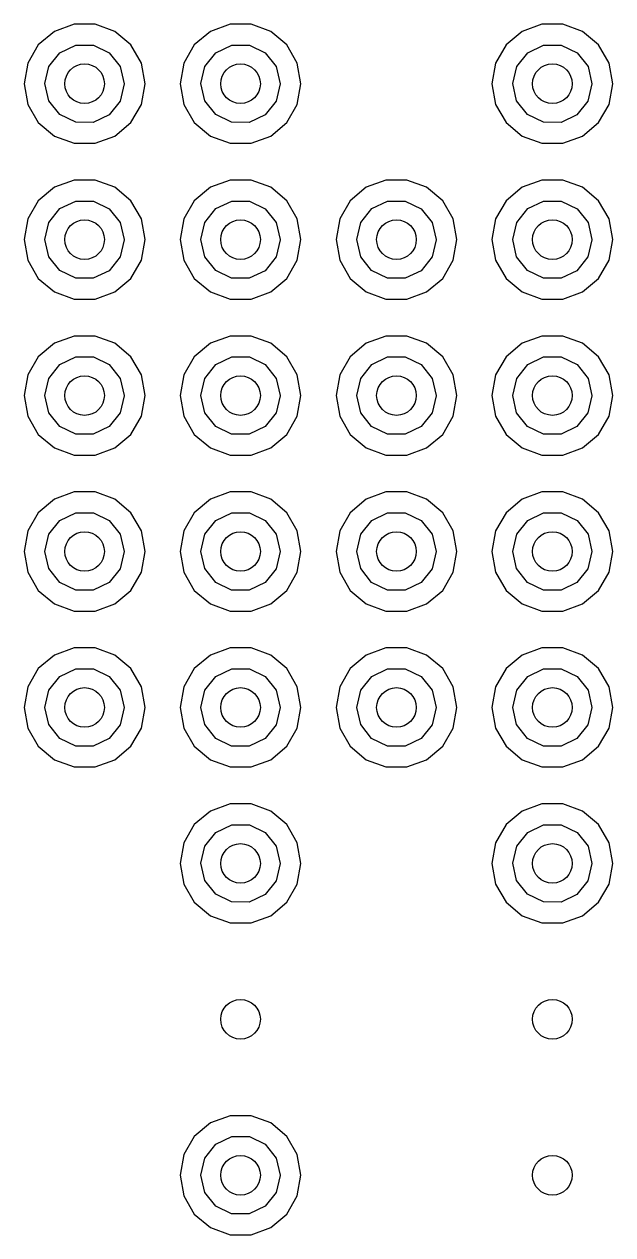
# Model space of a CAD drawing. Extents: x 2.01 to 4.77, y -4.11 to -1.35.
# Drawn here: x 3.1276 to 3.2465, y -2.6597 to -2.4152 of the extents above; entities that cross this region are included whole.
import ezdxf

# ---------------------------------------------------------------- set-up
doc = ezdxf.new("R2010")
doc.units = 0
doc.header["$MEASUREMENT"] = 0
doc.layers.add('BLACK', color=7, linetype='CONTINUOUS')

msp = doc.modelspace()

# ---------------------------------------------------------------- linework, layer by layer
at = {"layer": 'BLACK', "linetype": 'CONTINUOUS'}
for p, q in [((3.13764, -2.41515), (3.13366, -2.4166)), ((3.14188, -2.41515), (3.13764, -2.41515)), ((3.14587, -2.4166), (3.14188, -2.41515)), ((3.16914, -2.41515), (3.16516, -2.4166)), ((3.17338, -2.41515), (3.16914, -2.41515)), ((3.17736, -2.4166), (3.17338, -2.41515)), ((3.23213, -2.41515), (3.22815, -2.4166)), ((3.23637, -2.41515), (3.23213, -2.41515)), ((3.24035, -2.4166), (3.23637, -2.41515)), ((3.13366, -2.4166), (3.13041, -2.41932)), ((3.14911, -2.41932), (3.14587, -2.4166)), ((3.16516, -2.4166), (3.16191, -2.41932)), ((3.18061, -2.41932), (3.17736, -2.4166)), ((3.22815, -2.4166), (3.2249, -2.41932)), ((3.2436, -2.41932), (3.24035, -2.4166)), ((3.13041, -2.41932), (3.12829, -2.42299)), ((3.13478, -2.4209), (3.13799, -2.41936)), ((3.13799, -2.41936), (3.14155, -2.41937)), ((3.14155, -2.41937), (3.14475, -2.42091)), ((3.15123, -2.42299), (3.14911, -2.41932)), ((3.16191, -2.41932), (3.15979, -2.42299)), ((3.16628, -2.4209), (3.16949, -2.41936)), ((3.16949, -2.41936), (3.17305, -2.41937)), ((3.17305, -2.41937), (3.17625, -2.42091)), ((3.18273, -2.42299), (3.18061, -2.41932)), ((3.2249, -2.41932), (3.22278, -2.42299)), ((3.22927, -2.4209), (3.23248, -2.41936)), ((3.23248, -2.41936), (3.23604, -2.41937)), ((3.23604, -2.41937), (3.23924, -2.42091)), ((3.24572, -2.42299), (3.2436, -2.41932)), ((3.12829, -2.42299), (3.12756, -2.42717)), ((3.13256, -2.42368), (3.13478, -2.4209)), ((3.14475, -2.42091), (3.14697, -2.4237)), ((3.15197, -2.42717), (3.15123, -2.42299)), ((3.15979, -2.42299), (3.15905, -2.42717)), ((3.16406, -2.42368), (3.16628, -2.4209)), ((3.17625, -2.42091), (3.17847, -2.4237)), ((3.18346, -2.42717), (3.18273, -2.42299)), ((3.22278, -2.42299), (3.22205, -2.42717)), ((3.22705, -2.42368), (3.22927, -2.4209)), ((3.23924, -2.42091), (3.24146, -2.4237)), ((3.24646, -2.42717), (3.24572, -2.42299)), ((3.13176, -2.42715), (3.13256, -2.42368)), ((3.14697, -2.4237), (3.14776, -2.42717)), ((3.16326, -2.42715), (3.16406, -2.42368)), ((3.17847, -2.4237), (3.17926, -2.42717)), ((3.22625, -2.42715), (3.22705, -2.42368)), ((3.24146, -2.4237), (3.24225, -2.42717)), ((3.12756, -2.42717), (3.12829, -2.43134)), ((3.13255, -2.43062), (3.13176, -2.42715)), ((3.14776, -2.42719), (3.14696, -2.43066)), ((3.14776, -2.42717), (3.14776, -2.42719)), ((3.15123, -2.43134), (3.15197, -2.42717)), ((3.15905, -2.42717), (3.15979, -2.43134)), ((3.16405, -2.43062), (3.16326, -2.42715)), ((3.17926, -2.42719), (3.17846, -2.43066)), ((3.17926, -2.42717), (3.17926, -2.42719)), ((3.18273, -2.43134), (3.18346, -2.42717)), ((3.18346, -2.42717), (3.18346, -2.42717)), ((3.22205, -2.42717), (3.22278, -2.43134)), ((3.22704, -2.43062), (3.22625, -2.42715)), ((3.24225, -2.42719), (3.24145, -2.43066)), ((3.24225, -2.42717), (3.24225, -2.42719)), ((3.24572, -2.43134), (3.24646, -2.42717)), ((3.24646, -2.42717), (3.24646, -2.42717)), ((3.12829, -2.43134), (3.13041, -2.43501)), ((3.13476, -2.43341), (3.13255, -2.43062)), ((3.14696, -2.43066), (3.14473, -2.43343)), ((3.14911, -2.43501), (3.15123, -2.43134)), ((3.15979, -2.43134), (3.16191, -2.43501)), ((3.16626, -2.43341), (3.16405, -2.43062)), ((3.17846, -2.43066), (3.17623, -2.43343)), ((3.18061, -2.43501), (3.18273, -2.43134)), ((3.22278, -2.43134), (3.2249, -2.43501)), ((3.22925, -2.43341), (3.22704, -2.43062)), ((3.24145, -2.43066), (3.23922, -2.43343)), ((3.2436, -2.43501), (3.24572, -2.43134)), ((3.13041, -2.43501), (3.13366, -2.43774)), ((3.13796, -2.43496), (3.13476, -2.43341)), ((3.14152, -2.43497), (3.13796, -2.43496)), ((3.14473, -2.43343), (3.14152, -2.43497)), ((3.14587, -2.43774), (3.14911, -2.43501)), ((3.16191, -2.43501), (3.16516, -2.43774)), ((3.16946, -2.43496), (3.16626, -2.43341)), ((3.17302, -2.43497), (3.16946, -2.43496)), ((3.17623, -2.43343), (3.17302, -2.43497)), ((3.17736, -2.43774), (3.18061, -2.43501)), ((3.2249, -2.43501), (3.22815, -2.43774)), ((3.23245, -2.43496), (3.22925, -2.43341)), ((3.23601, -2.43497), (3.23245, -2.43496)), ((3.23922, -2.43343), (3.23601, -2.43497)), ((3.24035, -2.43774), (3.2436, -2.43501)), ((3.13366, -2.43774), (3.13764, -2.43919)), ((3.14188, -2.43919), (3.14587, -2.43774)), ((3.16516, -2.43774), (3.16914, -2.43919)), ((3.17338, -2.43919), (3.17736, -2.43774)), ((3.22815, -2.43774), (3.23213, -2.43919)), ((3.23637, -2.43919), (3.24035, -2.43774)), ((3.13764, -2.43919), (3.14188, -2.43919)), ((3.16914, -2.43919), (3.17338, -2.43919)), ((3.23213, -2.43919), (3.23637, -2.43919)), ((3.13764, -2.44664), (3.13366, -2.44809)), ((3.14188, -2.44664), (3.13764, -2.44664)), ((3.14587, -2.44809), (3.14188, -2.44664)), ((3.16914, -2.44664), (3.16516, -2.44809)), ((3.17338, -2.44664), (3.16914, -2.44664)), ((3.17736, -2.44809), (3.17338, -2.44664)), ((3.20064, -2.44664), (3.19665, -2.44809)), ((3.20488, -2.44664), (3.20064, -2.44664)), ((3.20886, -2.44809), (3.20488, -2.44664)), ((3.23213, -2.44664), (3.22815, -2.44809)), ((3.23637, -2.44664), (3.23213, -2.44664)), ((3.24035, -2.44809), (3.23637, -2.44664)), ((3.13366, -2.44809), (3.13041, -2.45082)), ((3.14911, -2.45082), (3.14587, -2.44809)), ((3.16516, -2.44809), (3.16191, -2.45082)), ((3.18061, -2.45082), (3.17736, -2.44809)), ((3.19665, -2.44809), (3.19341, -2.45082)), ((3.21211, -2.45082), (3.20886, -2.44809)), ((3.22815, -2.44809), (3.2249, -2.45082)), ((3.2436, -2.45082), (3.24035, -2.44809)), ((3.13041, -2.45082), (3.12829, -2.45449)), ((3.13256, -2.45518), (3.13478, -2.4524)), ((3.13478, -2.4524), (3.13799, -2.45086)), ((3.13799, -2.45086), (3.14155, -2.45086)), ((3.14155, -2.45086), (3.14475, -2.45241)), ((3.14475, -2.45241), (3.14697, -2.45519)), ((3.15123, -2.45449), (3.14911, -2.45082)), ((3.16191, -2.45082), (3.15979, -2.45449)), ((3.16406, -2.45518), (3.16628, -2.4524)), ((3.16628, -2.4524), (3.16949, -2.45086)), ((3.16949, -2.45086), (3.17305, -2.45086)), ((3.17305, -2.45086), (3.17625, -2.45241)), ((3.17625, -2.45241), (3.17847, -2.45519)), ((3.18273, -2.45449), (3.18061, -2.45082)), ((3.19341, -2.45082), (3.19129, -2.45449)), ((3.19555, -2.45518), (3.19778, -2.4524)), ((3.19778, -2.4524), (3.20098, -2.45086)), ((3.20098, -2.45086), (3.20454, -2.45086)), ((3.20454, -2.45086), (3.20775, -2.45241)), ((3.20775, -2.45241), (3.20996, -2.45519)), ((3.21422, -2.45449), (3.21211, -2.45082)), ((3.2249, -2.45082), (3.22278, -2.45449)), ((3.22705, -2.45518), (3.22927, -2.4524)), ((3.22927, -2.4524), (3.23248, -2.45086)), ((3.23248, -2.45086), (3.23604, -2.45086)), ((3.23604, -2.45086), (3.23924, -2.45241)), ((3.23924, -2.45241), (3.24146, -2.45519)), ((3.24572, -2.45449), (3.2436, -2.45082)), ((3.12829, -2.45449), (3.12756, -2.45866)), ((3.15197, -2.45866), (3.15123, -2.45449)), ((3.15979, -2.45449), (3.15905, -2.45866)), ((3.18346, -2.45866), (3.18273, -2.45449)), ((3.19129, -2.45449), (3.19055, -2.45866)), ((3.21496, -2.45866), (3.21422, -2.45449)), ((3.22278, -2.45449), (3.22205, -2.45866)), ((3.24646, -2.45866), (3.24572, -2.45449)), ((3.13176, -2.45865), (3.13256, -2.45518)), ((3.14697, -2.45519), (3.14776, -2.45866)), ((3.16326, -2.45865), (3.16406, -2.45518)), ((3.17847, -2.45519), (3.17926, -2.45866)), ((3.19476, -2.45865), (3.19555, -2.45518)), ((3.20996, -2.45519), (3.21076, -2.45866)), ((3.22625, -2.45865), (3.22705, -2.45518)), ((3.24146, -2.45519), (3.24225, -2.45866)), ((3.12756, -2.45866), (3.12829, -2.46284)), ((3.13255, -2.46212), (3.13176, -2.45865)), ((3.14776, -2.45869), (3.14696, -2.46216)), ((3.14776, -2.45866), (3.14776, -2.45869)), ((3.15123, -2.46284), (3.15197, -2.45866)), ((3.15197, -2.45866), (3.15197, -2.45866)), ((3.15905, -2.45866), (3.15979, -2.46284)), ((3.16405, -2.46212), (3.16326, -2.45865)), ((3.17926, -2.45869), (3.17846, -2.46216)), ((3.17926, -2.45866), (3.17926, -2.45869)), ((3.18273, -2.46284), (3.18346, -2.45866)), ((3.19055, -2.45866), (3.19129, -2.46284)), ((3.19554, -2.46212), (3.19476, -2.45865)), ((3.21076, -2.45869), (3.20995, -2.46216)), ((3.21076, -2.45866), (3.21076, -2.45869)), ((3.21422, -2.46284), (3.21496, -2.45866)), ((3.21496, -2.45866), (3.21496, -2.45866)), ((3.22205, -2.45866), (3.22278, -2.46284)), ((3.22704, -2.46212), (3.22625, -2.45865)), ((3.24225, -2.45869), (3.24145, -2.46216)), ((3.24225, -2.45866), (3.24225, -2.45869)), ((3.24572, -2.46284), (3.24646, -2.45866)), ((3.13476, -2.4649), (3.13255, -2.46212)), ((3.14696, -2.46216), (3.14473, -2.46493)), ((3.16626, -2.4649), (3.16405, -2.46212)), ((3.17846, -2.46216), (3.17623, -2.46493)), ((3.19775, -2.4649), (3.19554, -2.46212)), ((3.20995, -2.46216), (3.20773, -2.46493)), ((3.22925, -2.4649), (3.22704, -2.46212)), ((3.24145, -2.46216), (3.23922, -2.46493)), ((3.12829, -2.46284), (3.13041, -2.46651)), ((3.14911, -2.46651), (3.15123, -2.46284)), ((3.15979, -2.46284), (3.16191, -2.46651)), ((3.18061, -2.46651), (3.18273, -2.46284)), ((3.19129, -2.46284), (3.19341, -2.46651)), ((3.21211, -2.46651), (3.21422, -2.46284)), ((3.22278, -2.46284), (3.2249, -2.46651)), ((3.2436, -2.46651), (3.24572, -2.46284)), ((3.13041, -2.46651), (3.13366, -2.46923)), ((3.13796, -2.46646), (3.13476, -2.4649)), ((3.14152, -2.46647), (3.13796, -2.46646)), ((3.14473, -2.46493), (3.14152, -2.46647)), ((3.14587, -2.46923), (3.14911, -2.46651)), ((3.16191, -2.46651), (3.16516, -2.46923)), ((3.16946, -2.46646), (3.16626, -2.4649)), ((3.17302, -2.46647), (3.16946, -2.46646)), ((3.17623, -2.46493), (3.17302, -2.46647)), ((3.17736, -2.46923), (3.18061, -2.46651)), ((3.19341, -2.46651), (3.19665, -2.46923)), ((3.20096, -2.46646), (3.19775, -2.4649)), ((3.20451, -2.46647), (3.20096, -2.46646)), ((3.20773, -2.46493), (3.20451, -2.46647)), ((3.20886, -2.46923), (3.21211, -2.46651)), ((3.2249, -2.46651), (3.22815, -2.46923)), ((3.23245, -2.46646), (3.22925, -2.4649)), ((3.23601, -2.46647), (3.23245, -2.46646)), ((3.23922, -2.46493), (3.23601, -2.46647)), ((3.24035, -2.46923), (3.2436, -2.46651)), ((3.13366, -2.46923), (3.13764, -2.47068)), ((3.14188, -2.47068), (3.14587, -2.46923)), ((3.16516, -2.46923), (3.16914, -2.47068)), ((3.17338, -2.47068), (3.17736, -2.46923)), ((3.19665, -2.46923), (3.20064, -2.47068)), ((3.20488, -2.47068), (3.20886, -2.46923)), ((3.22815, -2.46923), (3.23213, -2.47068)), ((3.23637, -2.47068), (3.24035, -2.46923)), ((3.13764, -2.47068), (3.14188, -2.47068)), ((3.16914, -2.47068), (3.17338, -2.47068)), ((3.20064, -2.47068), (3.20488, -2.47068)), ((3.23213, -2.47068), (3.23637, -2.47068)), ((3.13764, -2.47814), (3.13366, -2.47959)), ((3.14188, -2.47814), (3.13764, -2.47814)), ((3.14587, -2.47959), (3.14188, -2.47814)), ((3.16914, -2.47814), (3.16516, -2.47959)), ((3.17338, -2.47814), (3.16914, -2.47814)), ((3.17736, -2.47959), (3.17338, -2.47814)), ((3.20064, -2.47814), (3.19665, -2.47959)), ((3.20488, -2.47814), (3.20064, -2.47814)), ((3.20886, -2.47959), (3.20488, -2.47814)), ((3.23213, -2.47814), (3.22815, -2.47959)), ((3.23637, -2.47814), (3.23213, -2.47814)), ((3.24035, -2.47959), (3.23637, -2.47814)), ((3.13366, -2.47959), (3.13041, -2.48231)), ((3.14911, -2.48231), (3.14587, -2.47959)), ((3.16516, -2.47959), (3.16191, -2.48231)), ((3.18061, -2.48231), (3.17736, -2.47959)), ((3.19665, -2.47959), (3.19341, -2.48231)), ((3.21211, -2.48231), (3.20886, -2.47959)), ((3.22815, -2.47959), (3.2249, -2.48231)), ((3.2436, -2.48231), (3.24035, -2.47959)), ((3.13041, -2.48231), (3.12829, -2.48598)), ((3.13256, -2.48668), (3.13478, -2.4839)), ((3.13478, -2.4839), (3.13799, -2.48236)), ((3.13799, -2.48236), (3.14155, -2.48236)), ((3.14155, -2.48236), (3.14475, -2.48391)), ((3.14475, -2.48391), (3.14697, -2.48669)), ((3.15123, -2.48598), (3.14911, -2.48231)), ((3.16191, -2.48231), (3.15979, -2.48598)), ((3.16406, -2.48668), (3.16628, -2.4839)), ((3.16628, -2.4839), (3.16949, -2.48236)), ((3.16949, -2.48236), (3.17305, -2.48236)), ((3.17305, -2.48236), (3.17625, -2.48391)), ((3.17625, -2.48391), (3.17847, -2.48669)), ((3.18273, -2.48598), (3.18061, -2.48231)), ((3.19341, -2.48231), (3.19129, -2.48598)), ((3.19555, -2.48668), (3.19778, -2.4839)), ((3.19778, -2.4839), (3.20098, -2.48236)), ((3.20098, -2.48236), (3.20454, -2.48236)), ((3.20454, -2.48236), (3.20775, -2.48391)), ((3.20775, -2.48391), (3.20996, -2.48669)), ((3.21422, -2.48598), (3.21211, -2.48231)), ((3.2249, -2.48231), (3.22278, -2.48598)), ((3.22705, -2.48668), (3.22927, -2.4839)), ((3.22927, -2.4839), (3.23248, -2.48236)), ((3.23248, -2.48236), (3.23604, -2.48236)), ((3.23604, -2.48236), (3.23924, -2.48391)), ((3.23924, -2.48391), (3.24146, -2.48669)), ((3.24572, -2.48598), (3.2436, -2.48231)), ((3.12829, -2.48598), (3.12756, -2.49016)), ((3.15197, -2.49016), (3.15123, -2.48598)), ((3.15979, -2.48598), (3.15905, -2.49016)), ((3.18346, -2.49016), (3.18273, -2.48598)), ((3.19129, -2.48598), (3.19055, -2.49016)), ((3.21496, -2.49016), (3.21422, -2.48598)), ((3.22278, -2.48598), (3.22205, -2.49016)), ((3.24646, -2.49016), (3.24572, -2.48598)), ((3.13176, -2.49014), (3.13256, -2.48668)), ((3.14697, -2.48669), (3.14776, -2.49016)), ((3.16326, -2.49014), (3.16406, -2.48668)), ((3.17847, -2.48669), (3.17926, -2.49016)), ((3.19476, -2.49014), (3.19555, -2.48668)), ((3.20996, -2.48669), (3.21076, -2.49016)), ((3.22625, -2.49014), (3.22705, -2.48668)), ((3.24146, -2.48669), (3.24225, -2.49016)), ((3.12756, -2.49016), (3.12829, -2.49433)), ((3.13255, -2.49361), (3.13176, -2.49014)), ((3.14776, -2.49019), (3.14696, -2.49365)), ((3.14776, -2.49016), (3.14776, -2.49019)), ((3.15123, -2.49433), (3.15197, -2.49016)), ((3.15905, -2.49016), (3.15979, -2.49433)), ((3.16405, -2.49361), (3.16326, -2.49014)), ((3.17926, -2.49019), (3.17846, -2.49365)), ((3.17926, -2.49016), (3.17926, -2.49019)), ((3.18273, -2.49433), (3.18346, -2.49016)), ((3.19055, -2.49016), (3.19129, -2.49433)), ((3.19554, -2.49361), (3.19476, -2.49014)), ((3.21076, -2.49019), (3.20995, -2.49365)), ((3.21076, -2.49016), (3.21076, -2.49019)), ((3.21422, -2.49433), (3.21496, -2.49016)), ((3.22205, -2.49016), (3.22278, -2.49433)), ((3.22704, -2.49361), (3.22625, -2.49014)), ((3.24225, -2.49019), (3.24145, -2.49365)), ((3.24225, -2.49016), (3.24225, -2.49019)), ((3.24572, -2.49433), (3.24646, -2.49016)), ((3.24646, -2.49016), (3.24646, -2.49016)), ((3.13476, -2.4964), (3.13255, -2.49361)), ((3.14696, -2.49365), (3.14473, -2.49643)), ((3.16626, -2.4964), (3.16405, -2.49361)), ((3.17846, -2.49365), (3.17623, -2.49643)), ((3.19775, -2.4964), (3.19554, -2.49361)), ((3.20995, -2.49365), (3.20773, -2.49643)), ((3.22925, -2.4964), (3.22704, -2.49361)), ((3.24145, -2.49365), (3.23922, -2.49643)), ((3.12829, -2.49433), (3.13041, -2.498)), ((3.13796, -2.49795), (3.13476, -2.4964)), ((3.14473, -2.49643), (3.14152, -2.49796)), ((3.14911, -2.498), (3.15123, -2.49433)), ((3.15979, -2.49433), (3.16191, -2.498)), ((3.16946, -2.49795), (3.16626, -2.4964)), ((3.17623, -2.49643), (3.17302, -2.49796)), ((3.18061, -2.498), (3.18273, -2.49433)), ((3.19129, -2.49433), (3.19341, -2.498)), ((3.20096, -2.49795), (3.19775, -2.4964)), ((3.20773, -2.49643), (3.20451, -2.49796)), ((3.21211, -2.498), (3.21422, -2.49433)), ((3.22278, -2.49433), (3.2249, -2.498)), ((3.23245, -2.49795), (3.22925, -2.4964)), ((3.23922, -2.49643), (3.23601, -2.49796)), ((3.2436, -2.498), (3.24572, -2.49433)), ((3.13041, -2.498), (3.13366, -2.50073)), ((3.14152, -2.49796), (3.13796, -2.49795)), ((3.14587, -2.50073), (3.14911, -2.498)), ((3.16191, -2.498), (3.16516, -2.50073)), ((3.17302, -2.49796), (3.16946, -2.49795)), ((3.17736, -2.50073), (3.18061, -2.498)), ((3.19341, -2.498), (3.19665, -2.50073)), ((3.20451, -2.49796), (3.20096, -2.49795)), ((3.20886, -2.50073), (3.21211, -2.498)), ((3.2249, -2.498), (3.22815, -2.50073)), ((3.23601, -2.49796), (3.23245, -2.49795)), ((3.24035, -2.50073), (3.2436, -2.498)), ((3.13366, -2.50073), (3.13764, -2.50218)), ((3.14188, -2.50218), (3.14587, -2.50073)), ((3.16516, -2.50073), (3.16914, -2.50218)), ((3.17338, -2.50218), (3.17736, -2.50073)), ((3.19665, -2.50073), (3.20064, -2.50218)), ((3.20488, -2.50218), (3.20886, -2.50073)), ((3.22815, -2.50073), (3.23213, -2.50218)), ((3.23637, -2.50218), (3.24035, -2.50073)), ((3.13764, -2.50218), (3.14188, -2.50218)), ((3.16914, -2.50218), (3.17338, -2.50218)), ((3.20064, -2.50218), (3.20488, -2.50218)), ((3.23213, -2.50218), (3.23637, -2.50218)), ((3.13366, -2.51108), (3.13041, -2.51381)), ((3.13764, -2.50963), (3.13366, -2.51108)), ((3.14188, -2.50963), (3.13764, -2.50963)), ((3.14587, -2.51108), (3.14188, -2.50963)), ((3.14911, -2.51381), (3.14587, -2.51108)), ((3.16516, -2.51108), (3.16191, -2.51381)), ((3.16914, -2.50963), (3.16516, -2.51108)), ((3.17338, -2.50963), (3.16914, -2.50963)), ((3.17736, -2.51108), (3.17338, -2.50963)), ((3.18061, -2.51381), (3.17736, -2.51108)), ((3.19665, -2.51108), (3.19341, -2.51381)), ((3.20064, -2.50963), (3.19665, -2.51108)), ((3.20488, -2.50963), (3.20064, -2.50963)), ((3.20886, -2.51108), (3.20488, -2.50963)), ((3.21211, -2.51381), (3.20886, -2.51108)), ((3.22815, -2.51108), (3.2249, -2.51381)), ((3.23213, -2.50963), (3.22815, -2.51108)), ((3.23637, -2.50963), (3.23213, -2.50963)), ((3.24035, -2.51108), (3.23637, -2.50963)), ((3.2436, -2.51381), (3.24035, -2.51108)), ((3.13041, -2.51381), (3.12829, -2.51748)), ((3.13256, -2.51817), (3.13478, -2.51539)), ((3.13478, -2.51539), (3.13799, -2.51385)), ((3.13799, -2.51385), (3.14155, -2.51386)), ((3.14155, -2.51386), (3.14475, -2.5154)), ((3.14475, -2.5154), (3.14697, -2.51818)), ((3.15123, -2.51748), (3.14911, -2.51381)), ((3.16191, -2.51381), (3.15979, -2.51748)), ((3.16406, -2.51817), (3.16628, -2.51539)), ((3.16628, -2.51539), (3.16949, -2.51385)), ((3.16949, -2.51385), (3.17305, -2.51386)), ((3.17305, -2.51386), (3.17625, -2.5154)), ((3.17625, -2.5154), (3.17847, -2.51818)), ((3.18273, -2.51748), (3.18061, -2.51381)), ((3.19341, -2.51381), (3.19129, -2.51748)), ((3.19555, -2.51817), (3.19778, -2.51539)), ((3.19778, -2.51539), (3.20098, -2.51385)), ((3.20098, -2.51385), (3.20454, -2.51386)), ((3.20454, -2.51386), (3.20775, -2.5154)), ((3.20775, -2.5154), (3.20996, -2.51818)), ((3.21422, -2.51748), (3.21211, -2.51381)), ((3.2249, -2.51381), (3.22278, -2.51748)), ((3.22705, -2.51817), (3.22927, -2.51539)), ((3.22927, -2.51539), (3.23248, -2.51385)), ((3.23248, -2.51385), (3.23604, -2.51386)), ((3.23604, -2.51386), (3.23924, -2.5154)), ((3.23924, -2.5154), (3.24146, -2.51818)), ((3.24572, -2.51748), (3.2436, -2.51381)), ((3.12829, -2.51748), (3.12756, -2.52165)), ((3.13176, -2.52164), (3.13256, -2.51817)), ((3.14697, -2.51818), (3.14776, -2.52165)), ((3.15197, -2.52165), (3.15123, -2.51748)), ((3.15979, -2.51748), (3.15905, -2.52165)), ((3.16326, -2.52164), (3.16406, -2.51817)), ((3.17847, -2.51818), (3.17926, -2.52165)), ((3.18346, -2.52165), (3.18273, -2.51748)), ((3.19129, -2.51748), (3.19055, -2.52165)), ((3.19476, -2.52164), (3.19555, -2.51817)), ((3.20996, -2.51818), (3.21076, -2.52165)), ((3.21496, -2.52165), (3.21422, -2.51748)), ((3.22278, -2.51748), (3.22205, -2.52165)), ((3.22625, -2.52164), (3.22705, -2.51817)), ((3.24146, -2.51818), (3.24225, -2.52165)), ((3.24646, -2.52165), (3.24572, -2.51748)), ((3.12756, -2.52165), (3.12829, -2.52583)), ((3.13255, -2.52511), (3.13176, -2.52164)), ((3.14776, -2.52168), (3.14696, -2.52515)), ((3.14776, -2.52165), (3.14776, -2.52168)), ((3.15123, -2.52583), (3.15197, -2.52165)), ((3.15905, -2.52165), (3.15979, -2.52583)), ((3.16405, -2.52511), (3.16326, -2.52164)), ((3.17926, -2.52168), (3.17846, -2.52515)), ((3.17926, -2.52165), (3.17926, -2.52168)), ((3.18273, -2.52583), (3.18346, -2.52165)), ((3.19055, -2.52165), (3.19129, -2.52583)), ((3.19554, -2.52511), (3.19476, -2.52164)), ((3.21076, -2.52168), (3.20995, -2.52515)), ((3.21076, -2.52165), (3.21076, -2.52168)), ((3.21422, -2.52583), (3.21496, -2.52165)), ((3.21496, -2.52165), (3.21496, -2.52165)), ((3.22205, -2.52165), (3.22278, -2.52583)), ((3.22704, -2.52511), (3.22625, -2.52164)), ((3.24225, -2.52168), (3.24145, -2.52515)), ((3.24225, -2.52165), (3.24225, -2.52168)), ((3.24572, -2.52583), (3.24646, -2.52165)), ((3.13476, -2.5279), (3.13255, -2.52511)), ((3.14696, -2.52515), (3.14473, -2.52792)), ((3.16626, -2.5279), (3.16405, -2.52511)), ((3.17846, -2.52515), (3.17623, -2.52792)), ((3.19775, -2.5279), (3.19554, -2.52511)), ((3.20995, -2.52515), (3.20773, -2.52792)), ((3.22925, -2.5279), (3.22704, -2.52511)), ((3.24145, -2.52515), (3.23922, -2.52792)), ((3.12829, -2.52583), (3.13041, -2.5295)), ((3.13796, -2.52945), (3.13476, -2.5279)), ((3.14473, -2.52792), (3.14152, -2.52946)), ((3.14911, -2.5295), (3.15123, -2.52583)), ((3.15979, -2.52583), (3.16191, -2.5295)), ((3.16946, -2.52945), (3.16626, -2.5279)), ((3.17623, -2.52792), (3.17302, -2.52946)), ((3.18061, -2.5295), (3.18273, -2.52583)), ((3.19129, -2.52583), (3.19341, -2.5295)), ((3.20096, -2.52945), (3.19775, -2.5279)), ((3.20773, -2.52792), (3.20451, -2.52946)), ((3.21211, -2.5295), (3.21422, -2.52583)), ((3.22278, -2.52583), (3.2249, -2.5295)), ((3.23245, -2.52945), (3.22925, -2.5279)), ((3.23922, -2.52792), (3.23601, -2.52946)), ((3.2436, -2.5295), (3.24572, -2.52583)), ((3.13041, -2.5295), (3.13366, -2.53222)), ((3.14152, -2.52946), (3.13796, -2.52945)), ((3.14587, -2.53222), (3.14911, -2.5295)), ((3.16191, -2.5295), (3.16516, -2.53222)), ((3.17302, -2.52946), (3.16946, -2.52945)), ((3.17736, -2.53222), (3.18061, -2.5295)), ((3.19341, -2.5295), (3.19665, -2.53222)), ((3.20451, -2.52946), (3.20096, -2.52945)), ((3.20886, -2.53222), (3.21211, -2.5295)), ((3.2249, -2.5295), (3.22815, -2.53222)), ((3.23601, -2.52946), (3.23245, -2.52945)), ((3.24035, -2.53222), (3.2436, -2.5295)), ((3.13366, -2.53222), (3.13764, -2.53367)), ((3.14188, -2.53367), (3.14587, -2.53222)), ((3.16516, -2.53222), (3.16914, -2.53367)), ((3.17338, -2.53367), (3.17736, -2.53222)), ((3.19665, -2.53222), (3.20064, -2.53367)), ((3.20488, -2.53367), (3.20886, -2.53222)), ((3.22815, -2.53222), (3.23213, -2.53367)), ((3.23637, -2.53367), (3.24035, -2.53222)), ((3.13764, -2.53367), (3.14188, -2.53367)), ((3.16914, -2.53367), (3.17338, -2.53367)), ((3.20064, -2.53367), (3.20488, -2.53367)), ((3.23213, -2.53367), (3.23637, -2.53367)), ((3.13366, -2.54258), (3.13041, -2.5453)), ((3.13764, -2.54113), (3.13366, -2.54258)), ((3.14188, -2.54113), (3.13764, -2.54113)), ((3.14587, -2.54258), (3.14188, -2.54113)), ((3.14911, -2.5453), (3.14587, -2.54258)), ((3.16516, -2.54258), (3.16191, -2.5453)), ((3.16914, -2.54113), (3.16516, -2.54258)), ((3.17338, -2.54113), (3.16914, -2.54113)), ((3.17736, -2.54258), (3.17338, -2.54113)), ((3.18061, -2.5453), (3.17736, -2.54258)), ((3.19665, -2.54258), (3.19341, -2.5453)), ((3.20064, -2.54113), (3.19665, -2.54258)), ((3.20488, -2.54113), (3.20064, -2.54113)), ((3.20886, -2.54258), (3.20488, -2.54113)), ((3.21211, -2.5453), (3.20886, -2.54258)), ((3.22815, -2.54258), (3.2249, -2.5453)), ((3.23213, -2.54113), (3.22815, -2.54258)), ((3.23637, -2.54113), (3.23213, -2.54113)), ((3.24035, -2.54258), (3.23637, -2.54113)), ((3.2436, -2.5453), (3.24035, -2.54258)), ((3.13041, -2.5453), (3.12829, -2.54898)), ((3.15123, -2.54898), (3.14911, -2.5453)), ((3.16191, -2.5453), (3.15979, -2.54898)), ((3.18273, -2.54898), (3.18061, -2.5453)), ((3.19341, -2.5453), (3.19129, -2.54898)), ((3.21422, -2.54898), (3.21211, -2.5453)), ((3.2249, -2.5453), (3.22278, -2.54898)), ((3.24572, -2.54898), (3.2436, -2.5453)), ((3.13256, -2.54967), (3.13478, -2.54689)), ((3.13478, -2.54689), (3.13799, -2.54535)), ((3.13799, -2.54535), (3.14155, -2.54535)), ((3.14155, -2.54535), (3.14475, -2.5469)), ((3.14475, -2.5469), (3.14697, -2.54968)), ((3.16406, -2.54967), (3.16628, -2.54689)), ((3.16628, -2.54689), (3.16949, -2.54535)), ((3.16949, -2.54535), (3.17305, -2.54535)), ((3.17305, -2.54535), (3.17625, -2.5469)), ((3.17625, -2.5469), (3.17847, -2.54968)), ((3.19555, -2.54967), (3.19778, -2.54689)), ((3.19778, -2.54689), (3.20098, -2.54535)), ((3.20098, -2.54535), (3.20454, -2.54535)), ((3.20454, -2.54535), (3.20775, -2.5469)), ((3.20775, -2.5469), (3.20996, -2.54968)), ((3.22705, -2.54967), (3.22927, -2.54689)), ((3.22927, -2.54689), (3.23248, -2.54535)), ((3.23248, -2.54535), (3.23604, -2.54535)), ((3.23604, -2.54535), (3.23924, -2.5469)), ((3.23924, -2.5469), (3.24146, -2.54968)), ((3.12829, -2.54898), (3.12756, -2.55315)), ((3.13176, -2.55314), (3.13256, -2.54967)), ((3.14697, -2.54968), (3.14776, -2.55315)), ((3.15197, -2.55315), (3.15123, -2.54898)), ((3.15979, -2.54898), (3.15905, -2.55315)), ((3.16326, -2.55314), (3.16406, -2.54967)), ((3.17847, -2.54968), (3.17926, -2.55315)), ((3.18346, -2.55315), (3.18273, -2.54898)), ((3.19129, -2.54898), (3.19055, -2.55315)), ((3.19476, -2.55314), (3.19555, -2.54967)), ((3.20996, -2.54968), (3.21076, -2.55315)), ((3.21496, -2.55315), (3.21422, -2.54898)), ((3.22278, -2.54898), (3.22205, -2.55315)), ((3.22625, -2.55314), (3.22705, -2.54967)), ((3.24146, -2.54968), (3.24225, -2.55315)), ((3.24646, -2.55315), (3.24572, -2.54898)), ((3.12756, -2.55315), (3.12829, -2.55732)), ((3.13255, -2.55661), (3.13176, -2.55314)), ((3.14776, -2.55318), (3.14696, -2.55664)), ((3.14776, -2.55315), (3.14776, -2.55318)), ((3.15123, -2.55732), (3.15197, -2.55315)), ((3.15905, -2.55315), (3.15979, -2.55732)), ((3.16405, -2.55661), (3.16326, -2.55314)), ((3.17926, -2.55318), (3.17846, -2.55664)), ((3.17926, -2.55315), (3.17926, -2.55318)), ((3.18273, -2.55732), (3.18346, -2.55315)), ((3.19055, -2.55315), (3.19129, -2.55732)), ((3.19554, -2.55661), (3.19476, -2.55314)), ((3.21076, -2.55318), (3.20995, -2.55664)), ((3.21076, -2.55315), (3.21076, -2.55318)), ((3.21422, -2.55732), (3.21496, -2.55315)), ((3.22205, -2.55315), (3.22278, -2.55732)), ((3.22704, -2.55661), (3.22625, -2.55314)), ((3.24225, -2.55318), (3.24145, -2.55664)), ((3.24225, -2.55315), (3.24225, -2.55318)), ((3.24572, -2.55732), (3.24646, -2.55315)), ((3.12829, -2.55732), (3.13041, -2.56099)), ((3.13476, -2.55939), (3.13255, -2.55661)), ((3.14696, -2.55664), (3.14473, -2.55942)), ((3.14911, -2.56099), (3.15123, -2.55732)), ((3.15979, -2.55732), (3.16191, -2.56099)), ((3.16626, -2.55939), (3.16405, -2.55661)), ((3.17846, -2.55664), (3.17623, -2.55942)), ((3.18061, -2.56099), (3.18273, -2.55732)), ((3.19129, -2.55732), (3.19341, -2.56099)), ((3.19775, -2.55939), (3.19554, -2.55661)), ((3.20995, -2.55664), (3.20773, -2.55942)), ((3.21211, -2.56099), (3.21422, -2.55732)), ((3.22278, -2.55732), (3.2249, -2.56099)), ((3.22925, -2.55939), (3.22704, -2.55661)), ((3.24145, -2.55664), (3.23922, -2.55942)), ((3.2436, -2.56099), (3.24572, -2.55732)), ((3.13796, -2.56094), (3.13476, -2.55939)), ((3.14473, -2.55942), (3.14152, -2.56095)), ((3.16946, -2.56094), (3.16626, -2.55939)), ((3.17623, -2.55942), (3.17302, -2.56095)), ((3.20096, -2.56094), (3.19775, -2.55939)), ((3.20773, -2.55942), (3.20451, -2.56095)), ((3.23245, -2.56094), (3.22925, -2.55939)), ((3.23922, -2.55942), (3.23601, -2.56095)), ((3.13041, -2.56099), (3.13366, -2.56372)), ((3.14152, -2.56095), (3.13796, -2.56094)), ((3.14587, -2.56372), (3.14911, -2.56099)), ((3.16191, -2.56099), (3.16516, -2.56372)), ((3.17302, -2.56095), (3.16946, -2.56094)), ((3.17736, -2.56372), (3.18061, -2.56099)), ((3.19341, -2.56099), (3.19665, -2.56372)), ((3.20451, -2.56095), (3.20096, -2.56094)), ((3.20886, -2.56372), (3.21211, -2.56099)), ((3.2249, -2.56099), (3.22815, -2.56372)), ((3.23601, -2.56095), (3.23245, -2.56094)), ((3.24035, -2.56372), (3.2436, -2.56099)), ((3.13366, -2.56372), (3.13764, -2.56517)), ((3.14188, -2.56517), (3.14587, -2.56372)), ((3.16516, -2.56372), (3.16914, -2.56517)), ((3.17338, -2.56517), (3.17736, -2.56372)), ((3.19665, -2.56372), (3.20064, -2.56517)), ((3.20488, -2.56517), (3.20886, -2.56372)), ((3.22815, -2.56372), (3.23213, -2.56517)), ((3.23637, -2.56517), (3.24035, -2.56372)), ((3.13764, -2.56517), (3.14188, -2.56517)), ((3.16914, -2.56517), (3.17338, -2.56517)), ((3.20064, -2.56517), (3.20488, -2.56517)), ((3.23213, -2.56517), (3.23637, -2.56517)), ((3.16516, -2.57408), (3.16191, -2.5768)), ((3.16914, -2.57263), (3.16516, -2.57408)), ((3.17338, -2.57263), (3.16914, -2.57263)), ((3.17736, -2.57408), (3.17338, -2.57263)), ((3.18061, -2.5768), (3.17736, -2.57408)), ((3.22815, -2.57408), (3.2249, -2.5768)), ((3.23213, -2.57263), (3.22815, -2.57408)), ((3.23637, -2.57263), (3.23213, -2.57263)), ((3.24035, -2.57408), (3.23637, -2.57263)), ((3.2436, -2.5768), (3.24035, -2.57408)), ((3.16191, -2.5768), (3.15979, -2.58047)), ((3.16628, -2.57838), (3.16949, -2.57684)), ((3.16949, -2.57684), (3.17305, -2.57685)), ((3.17305, -2.57685), (3.17625, -2.57839)), ((3.18273, -2.58047), (3.18061, -2.5768)), ((3.2249, -2.5768), (3.22278, -2.58047)), ((3.22927, -2.57838), (3.23248, -2.57684)), ((3.23248, -2.57684), (3.23604, -2.57685)), ((3.23604, -2.57685), (3.23924, -2.57839)), ((3.24572, -2.58047), (3.2436, -2.5768)), ((3.16406, -2.58116), (3.16628, -2.57838)), ((3.17625, -2.57839), (3.17847, -2.58118)), ((3.22705, -2.58116), (3.22927, -2.57838)), ((3.23924, -2.57839), (3.24146, -2.58118)), ((3.15979, -2.58047), (3.15905, -2.58465)), ((3.16326, -2.58463), (3.16406, -2.58116)), ((3.17847, -2.58118), (3.17926, -2.58465)), ((3.18346, -2.58465), (3.18273, -2.58047)), ((3.22278, -2.58047), (3.22205, -2.58465)), ((3.22625, -2.58463), (3.22705, -2.58116)), ((3.24146, -2.58118), (3.24225, -2.58465)), ((3.24646, -2.58465), (3.24572, -2.58047)), ((3.15905, -2.58465), (3.15979, -2.58882)), ((3.16405, -2.5881), (3.16326, -2.58463)), ((3.17926, -2.58467), (3.17846, -2.58814)), ((3.17926, -2.58465), (3.17926, -2.58467)), ((3.18273, -2.58882), (3.18346, -2.58465)), ((3.22205, -2.58465), (3.22278, -2.58882)), ((3.22704, -2.5881), (3.22625, -2.58463)), ((3.24225, -2.58467), (3.24145, -2.58814)), ((3.24225, -2.58465), (3.24225, -2.58467)), ((3.24572, -2.58882), (3.24646, -2.58465)), ((3.15979, -2.58882), (3.16191, -2.59249)), ((3.16626, -2.59089), (3.16405, -2.5881)), ((3.17846, -2.58814), (3.17623, -2.59092)), ((3.18061, -2.59249), (3.18273, -2.58882)), ((3.22278, -2.58882), (3.2249, -2.59249)), ((3.22925, -2.59089), (3.22704, -2.5881)), ((3.24145, -2.58814), (3.23922, -2.59092)), ((3.2436, -2.59249), (3.24572, -2.58882)), ((3.16946, -2.59244), (3.16626, -2.59089)), ((3.17623, -2.59092), (3.17302, -2.59245)), ((3.23245, -2.59244), (3.22925, -2.59089)), ((3.23922, -2.59092), (3.23601, -2.59245)), ((3.16191, -2.59249), (3.16516, -2.59522)), ((3.17302, -2.59245), (3.16946, -2.59244)), ((3.17736, -2.59522), (3.18061, -2.59249)), ((3.2249, -2.59249), (3.22815, -2.59522)), ((3.23601, -2.59245), (3.23245, -2.59244)), ((3.24035, -2.59522), (3.2436, -2.59249)), ((3.16516, -2.59522), (3.16914, -2.59667)), ((3.16914, -2.59667), (3.17338, -2.59667)), ((3.17338, -2.59667), (3.17736, -2.59522)), ((3.22815, -2.59522), (3.23213, -2.59667)), ((3.23213, -2.59667), (3.23637, -2.59667)), ((3.23637, -2.59667), (3.24035, -2.59522)), ((3.16914, -2.63562), (3.16516, -2.63707)), ((3.17338, -2.63562), (3.16914, -2.63562)), ((3.17736, -2.63707), (3.17338, -2.63562)), ((3.16516, -2.63707), (3.16191, -2.63979)), ((3.18061, -2.63979), (3.17736, -2.63707)), ((3.16191, -2.63979), (3.15979, -2.64346)), ((3.16628, -2.64138), (3.16949, -2.63984)), ((3.16949, -2.63984), (3.17305, -2.63984)), ((3.17305, -2.63984), (3.17625, -2.64139)), ((3.18273, -2.64346), (3.18061, -2.63979)), ((3.16406, -2.64416), (3.16628, -2.64138)), ((3.17625, -2.64139), (3.17847, -2.64417)), ((3.15979, -2.64346), (3.15905, -2.64764)), ((3.16326, -2.64762), (3.16406, -2.64416)), ((3.17847, -2.64417), (3.17926, -2.64764)), ((3.18346, -2.64764), (3.18273, -2.64346)), ((3.15905, -2.64764), (3.15979, -2.65181)), ((3.16405, -2.65109), (3.16326, -2.64762)), ((3.17926, -2.64767), (3.17846, -2.65113)), ((3.17926, -2.64764), (3.17926, -2.64767)), ((3.18273, -2.65181), (3.18346, -2.64764)), ((3.15979, -2.65181), (3.16191, -2.65548)), ((3.16626, -2.65388), (3.16405, -2.65109)), ((3.17846, -2.65113), (3.17623, -2.65391)), ((3.18061, -2.65548), (3.18273, -2.65181)), ((3.16946, -2.65543), (3.16626, -2.65388)), ((3.17623, -2.65391), (3.17302, -2.65544)), ((3.16191, -2.65548), (3.16516, -2.65821)), ((3.17302, -2.65544), (3.16946, -2.65543)), ((3.17736, -2.65821), (3.18061, -2.65548)), ((3.16516, -2.65821), (3.16914, -2.65966)), ((3.16914, -2.65966), (3.17338, -2.65966)), ((3.17338, -2.65966), (3.17736, -2.65821))]:
    msp.add_line(p, q, dxfattribs=at)
at = {"layer": 'BLACK'}
for centre in [(3.13976, -2.42717), (3.17126, -2.42717), (3.23425, -2.42717), (3.13976, -2.45866), (3.17126, -2.45866), (3.20276, -2.45866), (3.23425, -2.45866), (3.13976, -2.49016), (3.17126, -2.49016), (3.20276, -2.49016), (3.23425, -2.49016), (3.13976, -2.52165), (3.17126, -2.52165), (3.20276, -2.52165), (3.23425, -2.52165), (3.13976, -2.55315), (3.17126, -2.55315), (3.20276, -2.55315), (3.23425, -2.55315), (3.17126, -2.58465), (3.23425, -2.58465), (3.17126, -2.61614), (3.23425, -2.61614), (3.17126, -2.64764), (3.23425, -2.64764)]:
    msp.add_circle(centre, 0.004, dxfattribs=at)

doc.saveas('drawing.dxf')
